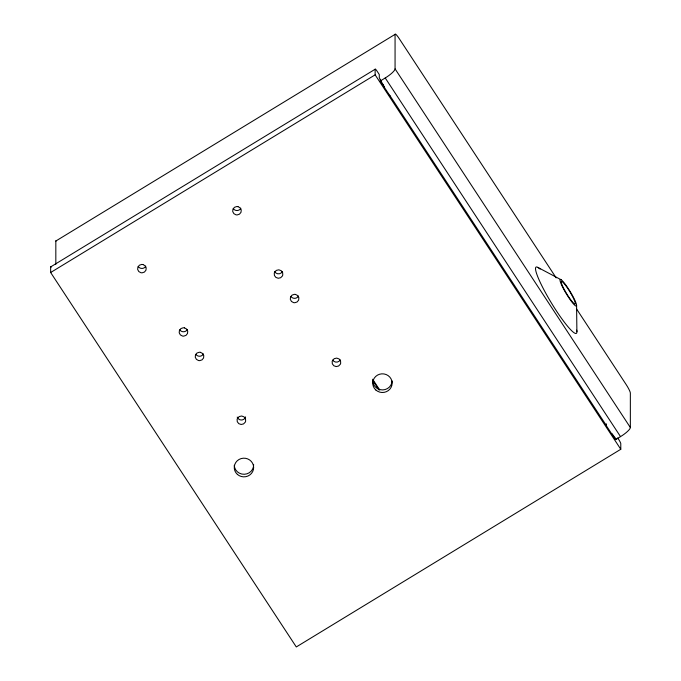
<?xml version="1.0" encoding="UTF-8"?>
<svg xmlns="http://www.w3.org/2000/svg" width="681" height="681" viewBox="0 0 681 681"><rect width="100%" height="100%" fill="white"/><g stroke="black" fill="none" stroke-linecap="round" stroke-linejoin="round"><path stroke-width="1.02" d="M245.577 416.908L245.245 417.793A4.358 4.205 0 0 1 237.218 417.087M55.825 264.347L55.825 241.031L395.065 34.373A7.755 1.107 58.7 0 1 399.211 38.613L556.181 277.891M617.676 437.909L618.714 439.483A3.882 0.553 58.7 0 1 620.783 443.68L620.783 449.273L296.295 646.95L50.649 272.511L50.649 266.918L375.137 69.241A3.882 0.553 58.7 0 1 377.214 71.369L379.283 74.527L379.283 77.736L384.254 87.177L390.06 96.021M50.649 272.511L375.137 74.842L375.137 69.241M382.722 84.044L384.169 86.836L380.321 80.971L385.233 77.974A11.637 2.63 -33.3 0 0 395.065 68.883L395.065 34.373M576.611 309.021L626.205 384.629A7.755 1.107 58.7 0 1 630.351 393.014L630.351 427.523A11.637 2.63 -33.3 0 1 620.519 436.623L615.598 439.62L611.759 433.754L613.675 435.9M538.228 267.616L561.118 279.746M616.637 439.543L611.674 433.831L605.86 424.978M395.065 68.883L630.351 427.523M385.233 77.974L620.519 436.623M389.643 95.187L606.277 425.404L606.277 423.82M375.137 74.842L620.783 449.273M372.643 379.232L379.632 389.881M372.643 380.27L379.053 390.034M576.586 305.394L576.892 331.732M380.321 79.396L380.321 80.971M55.825 241.031A7.755 1.107 58.7 0 1 56.387 240.844M576.713 330.115A38.774 5.533 58.7 0 1 550.546 301.547A38.774 5.533 58.7 0 1 540.067 269.08M340.296 359.883A4.358 4.205 0 0 1 332.745 360.181M203.389 353.992A4.358 4.205 0 0 1 199.695 356.24L198.563 356.137A4.358 4.205 0 0 1 195.839 354.282M298.44 296.082A4.358 4.205 0 0 1 294.754 298.329L293.613 298.235A4.358 4.205 0 0 1 290.889 296.38M282.377 271.608A4.358 4.205 0 0 1 274.835 271.898M240.836 208.275A4.358 4.205 0 0 1 237.15 210.523L236.018 210.429A4.358 4.205 0 0 1 233.285 208.573M145.785 266.186A4.358 4.205 0 0 1 142.099 268.433L140.958 268.331A4.358 4.205 0 0 1 138.234 266.475M187.326 329.51A4.358 4.205 0 0 1 183.64 331.758L182.508 331.656A4.358 4.205 0 0 1 179.775 329.8M392.12 381.011A9.696 9.338 0 0 1 382.824 389.907A9.696 9.338 0 0 1 372.822 381.752M253.638 464.553A9.696 9.338 0 0 1 244.343 474.265A9.696 9.338 0 0 1 234.264 465.302M50.649 266.918A3.882 0.553 58.7 0 1 51.254 267.105M274.656 272.102L274.264 273.132A4.358 4.205 0 0 0 282.377 276.009L282.777 274.979A4.358 4.205 0 0 0 274.656 272.102M237.516 418.287L237.124 419.317A4.358 4.205 0 0 0 245.245 422.194L245.637 421.164A4.358 4.205 0 0 0 237.516 418.287M332.566 360.385L332.175 361.415A4.358 4.205 0 0 0 340.296 364.292L340.687 363.262A4.358 4.205 0 0 0 332.566 360.385M237.933 206.632L236.801 206.53A4.358 4.205 0 0 0 236.018 214.83L237.15 214.932A4.358 4.205 0 0 0 237.933 206.632M142.882 264.534L141.742 264.432A4.358 4.205 0 0 0 140.958 272.732L142.099 272.834A4.358 4.205 0 0 0 142.882 264.534M295.537 294.43L294.405 294.337A4.358 4.205 0 0 0 293.613 302.636L294.754 302.739A4.358 4.205 0 0 0 295.537 294.43M184.423 327.859L183.291 327.765A4.358 4.205 0 0 0 182.508 336.065L183.64 336.159A4.358 4.205 0 0 0 184.423 327.859M200.486 352.341L199.346 352.239A4.358 4.205 0 0 0 198.563 360.538L199.695 360.641A4.358 4.205 0 0 0 200.486 352.341M562.438 286.761A15.51 2.213 58.7 0 0 576.305 306.041A15.51 2.213 58.7 0 0 566.158 285.492A15.51 2.213 58.7 0 0 562.438 286.761M563.315 287.663A13.186 1.881 58.7 0 0 575.105 304.049A13.186 1.881 58.7 0 0 566.473 286.582A13.186 1.881 58.7 0 0 563.315 287.663M375.861 390.026A9.696 9.338 0 0 0 391.89 385.216A9.696 9.338 0 0 0 379.555 374.244A9.696 9.338 0 0 0 375.861 390.026M237.38 474.385A9.696 9.338 0 0 0 253.409 469.575A9.696 9.338 0 0 0 241.074 458.602A9.696 9.338 0 0 0 237.38 474.385"/></g></svg>
